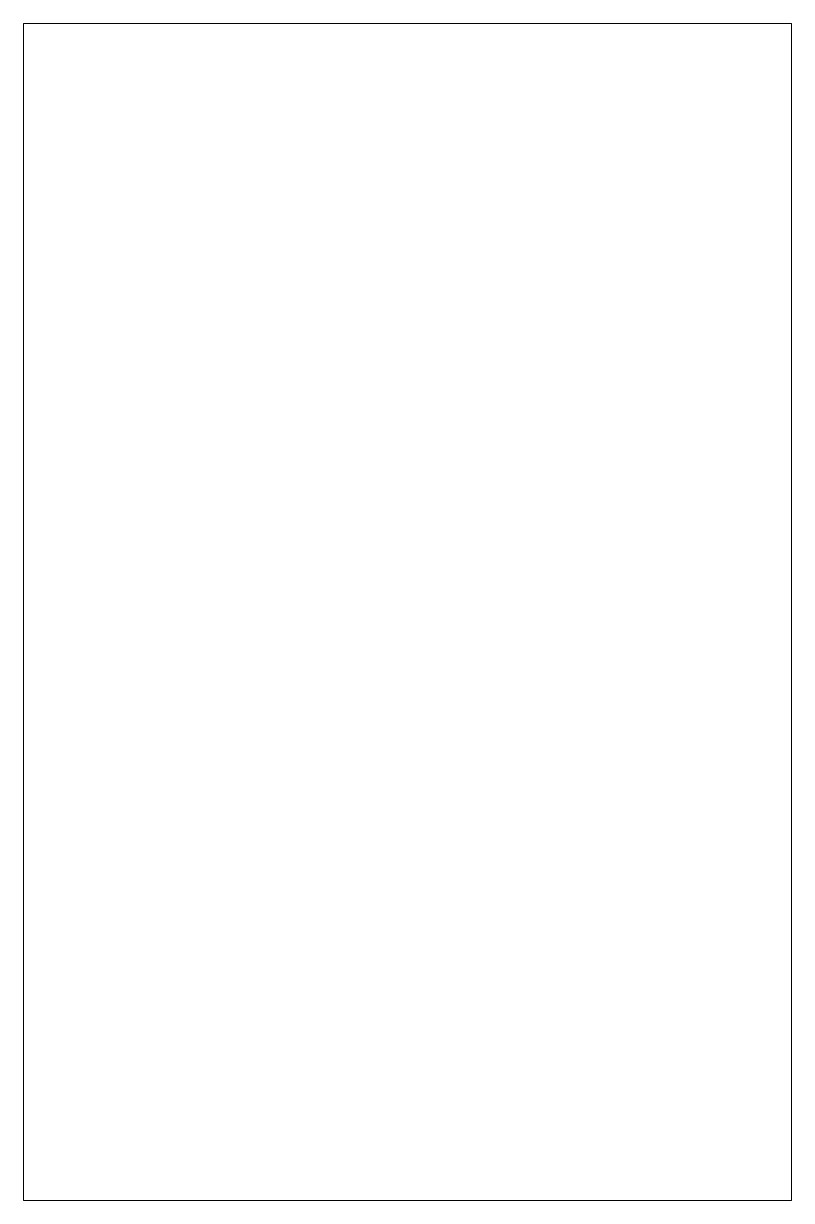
# Model space of a CAD drawing. Extents: x -76427 to 292734, y -42117 to 131250.
# Drawn here: x 13985.2 to 14060.2, y -38265.8 to -38150.8 of the extents above; entities that cross this region are included whole.
import ezdxf

# ---------------------------------------------------------------- set-up
doc = ezdxf.new("R2010")
doc.units = 0
doc.header["$LTSCALE"] = 10
doc.layers.add('XFM7P10PV$0$PV-EQ(50K)', color=252, linetype='Continuous', lineweight=9)
doc.layers.add('XFM7P10PV-200K$0$PV-EQ(50K)', color=22, linetype='Continuous', lineweight=9)

# ---------------------------------------------------------------- blocks, each defined once
blk = doc.blocks.new('XFM7P10PV-200K$0$A$Cf6a59fa3')
for p, q in [((2289.59, 503.83), (2289.59, 618.83)), ((2289.59, 618.83), (2364.59, 618.83)), ((2364.59, 618.83), (2364.59, 503.83)), ((2364.59, 503.83), (2289.59, 503.83))]:
    blk.add_line(p, q)
blk = doc.blocks.new('XFM7P10PV-200K')
at = {"layer": 'XFM7P10PV-200K$0$PV-EQ(50K)'}
blk.add_blockref('XFM7P10PV-200K$0$A$Cf6a59fa3', (11695.6, -38769.63), dxfattribs=at)
blk = doc.blocks.new('XFM7P10PV$0$A$Cf6a59fa3')
for p, q in [((2289.59, 503.83), (2289.59, 618.83)), ((2289.59, 618.83), (2364.59, 618.83)), ((2364.59, 618.83), (2364.59, 503.83)), ((2364.59, 503.83), (2289.59, 503.83))]:
    blk.add_line(p, q)
blk = doc.blocks.new('XFM7P10PV')
at = {"layer": 'XFM7P10PV$0$PV-EQ(50K)'}
blk.add_blockref('XFM7P10PV$0$A$Cf6a59fa3', (11695.6, -38769.63), dxfattribs=at)

msp = doc.modelspace()

# ---------------------------------------------------------------- block references
for name in ['XFM7P10PV', 'XFM7P10PV-200K']:
    msp.add_blockref(name, (0, 0))

doc.saveas('drawing.dxf')
